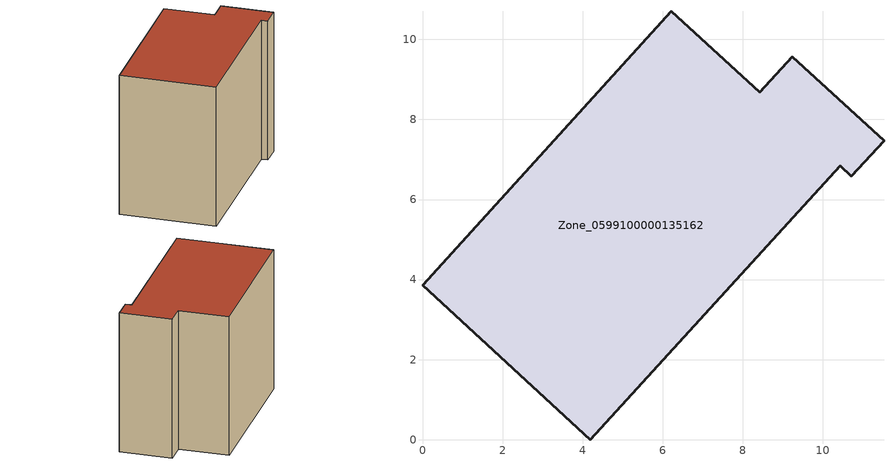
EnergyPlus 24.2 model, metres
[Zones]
Zone_0599100000135162
 floor ground (C_G): 9.24,9.57 11.53,7.47 10.71,6.58 10.43,6.84 4.19,0 0,3.86 6.22,10.7 8.42,8.68 z0
 wall outside (C_F): 6.22,10.7 0,3.86 4.19,0 10.43,6.84 10.71,6.58 11.53,7.47 9.24,9.57 8.42,8.68 6.22,10.7 z0:8.64
 roof outside (C_R): 9.24,9.57 8.42,8.68 6.22,10.7 0,3.86 4.19,0 10.43,6.84 10.71,6.58 11.53,7.47 z8.64
[BUILDING]
Pand.0599100000135162: North Axis=0; Terrain=City; Loads Convergence Tolerance Value=0.04; Temperature Convergence Tolerance Value=0.4; Solar Distribution=FullExterior; Maximum Number of Warmup Days=25; Minimum Number of Warmup Days=1
[Site:Location]
Rotterdam.The.Hague.AP_ZH_NLD Design_Conditions: Latitude=51.96; Longitude=4.45; Time Zone=1; Elevation=-4.5
[SITE:GROUNDTEMPERATURE:BUILDINGSURFACE]
18, 18, 18, 18, 18, 18, 18, 18, 18, 18, 18, 18
[MATERIAL] Thermal Absorptance=0.9; Solar Absorptance=0.7; Visible Absorptance=0.7
Name | Roughness | Thickness | Conductivity | Density | Specific Heat
G.TI.1975-1991 | MediumSmooth | 0.15 | 0.288461 | 540 | 1210
F.TI.1975-1991 | Rough | 0.3 | 0.230769 | 1920 | 840
R.TI.1975-1991 | MediumRough | 0.2 | 0.153846 | 1500 | 1000
[CONSTRUCTION]
C_G: G.TI.1975-1991
C_F: F.TI.1975-1991
C_R: R.TI.1975-1991
[ZONE]
Zone_0599100000135162: Type=1; Multiplier=1; Ceiling Height=Autocalculate; Volume=Autocalculate; Floor Area=autocalculate; Part of Total Floor Area=Yes
[ZONEINFILTRATION:DESIGNFLOWRATE]
Infil_Zone_0599100000135162: Zone or ZoneList or Space or SpaceList=Zone_0599100000135162; Schedule=AlwaysOn; Design Flow Rate Calculation Method=Flow/Area; Flow Rate per Floor Area=0.003; Constant Term Coefficient=1; Temperature Term Coefficient=0; Velocity Term Coefficient=0; Velocity Squared Term Coefficient=0
[HVACTEMPLATE:ZONE:IDEALLOADSAIRSYSTEM]
Zone_0599100000135162: Maximum Heating Supply Air Temperature=50; Minimum Cooling Supply Air Temperature=13; Maximum Heating Supply Air Humidity Ratio=0.0156; Minimum Cooling Supply Air Humidity Ratio=0.0077; Heating Limit=NoLimit; Cooling Limit=NoLimit; Dehumidification Control Type=ConstantSensibleHeatRatio; Cooling Sensible Heat Ratio=0.7; Dehumidification Setpoint=60; Humidification Control Type=None; Humidification Setpoint=30; Outdoor Air Method=None; Outdoor Air Flow Rate per Person=0.00944; Outdoor Air Flow Rate per Zone Floor Area=0; Outdoor Air Flow Rate per Zone=0; Demand Controlled Ventilation Type=None; Outdoor Air Economizer Type=NoEconomizer; Heat Recovery Type=None; Sensible Heat Recovery Effectiveness=0.7; Latent Heat Recovery Effectiveness=0.65
[ZONECONTROL:THERMOSTAT]
ThermostatControl_Zone_0599100000135162: Zone or ZoneList=Zone_0599100000135162; Control Type Schedule=DualSetpointControlType; Control 1=Thermostat_Zone_0599100000135162; Temperature Difference Between Cutout And Setpoint=0
[THERMOSTATSETPOINT:DUALSETPOINT]
Thermostat_Zone_0599100000135162: Heating Setpoint Temperature Schedule=HeatingSetpoint_Zone_0599100000135162; Cooling Setpoint Temperature Schedule=CoolingSetpoint_Zone_0599100000135162
[SCHEDULE:COMPACT]
HeatingSetpoint_Zone_0599100000135162: Through: 12/31, For: AllDays, Until: 24:00, 21
CoolingSetpoint_Zone_0599100000135162: Through: 12/31, For: AllDays, Until: 24:00, 24
DualSetpointControlType: Through: 12/31, For: AllDays, Until: 24:00, 4
AlwaysOn: Through: 12/31, For: AllDays, Until: 24:00, 1
